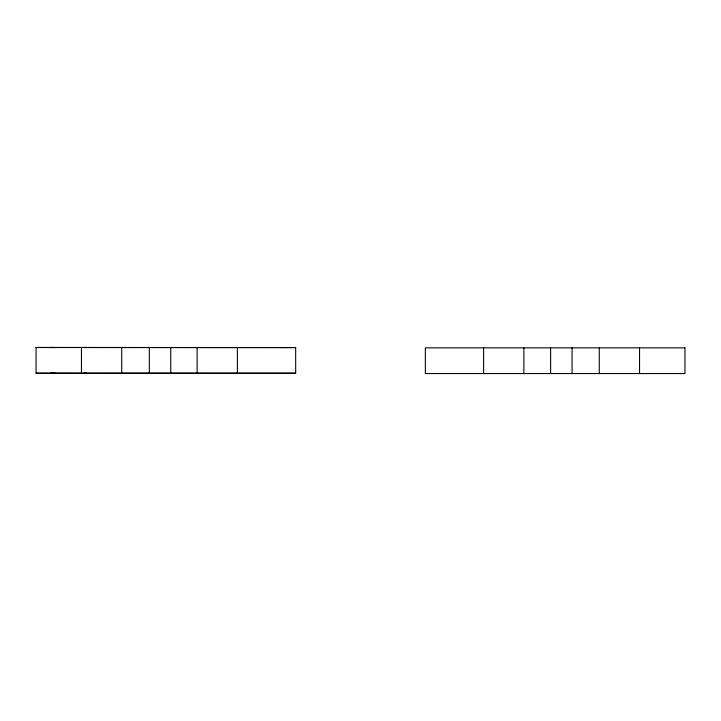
<?xml version="1.0" encoding="UTF-8"?>
<svg xmlns="http://www.w3.org/2000/svg" width="721" height="721" viewBox="0 0 721 721"><rect width="100%" height="100%" fill="white"/><g stroke="black" fill="none" stroke-linecap="round" stroke-linejoin="round"><path stroke-width="1.08" d="M52.921 347.495L50.623 347.495L295.682 347.576L36.05 347.486L36.068 373.208L55.814 373.307M84.303 347.486L86.61 347.486L85.934 347.486M55.787 347.513L36.05 347.486M52.93 373.199L50.632 373.199L295.682 373.298L295.655 347.441M84.312 373.19L86.61 373.19L85.943 373.19M36.068 373.208L295.664 373.145M639.536 347.855L639.536 373.559M599.268 347.855L599.268 373.559M572.05 347.855L572.05 373.559M550.628 347.855L550.628 373.559M523.87 347.855L523.87 373.559M483.602 347.855L483.602 373.559M237.389 347.45L237.398 373.154M197.121 347.45L197.13 373.163M170.733 347.468L170.76 373.19M149.319 347.468L149.337 373.19M121.723 347.468L121.732 373.181M81.455 347.477L81.464 373.181M684.95 347.855L425.336 347.855L425.363 373.559L684.95 373.559L684.95 347.855"/></g></svg>
